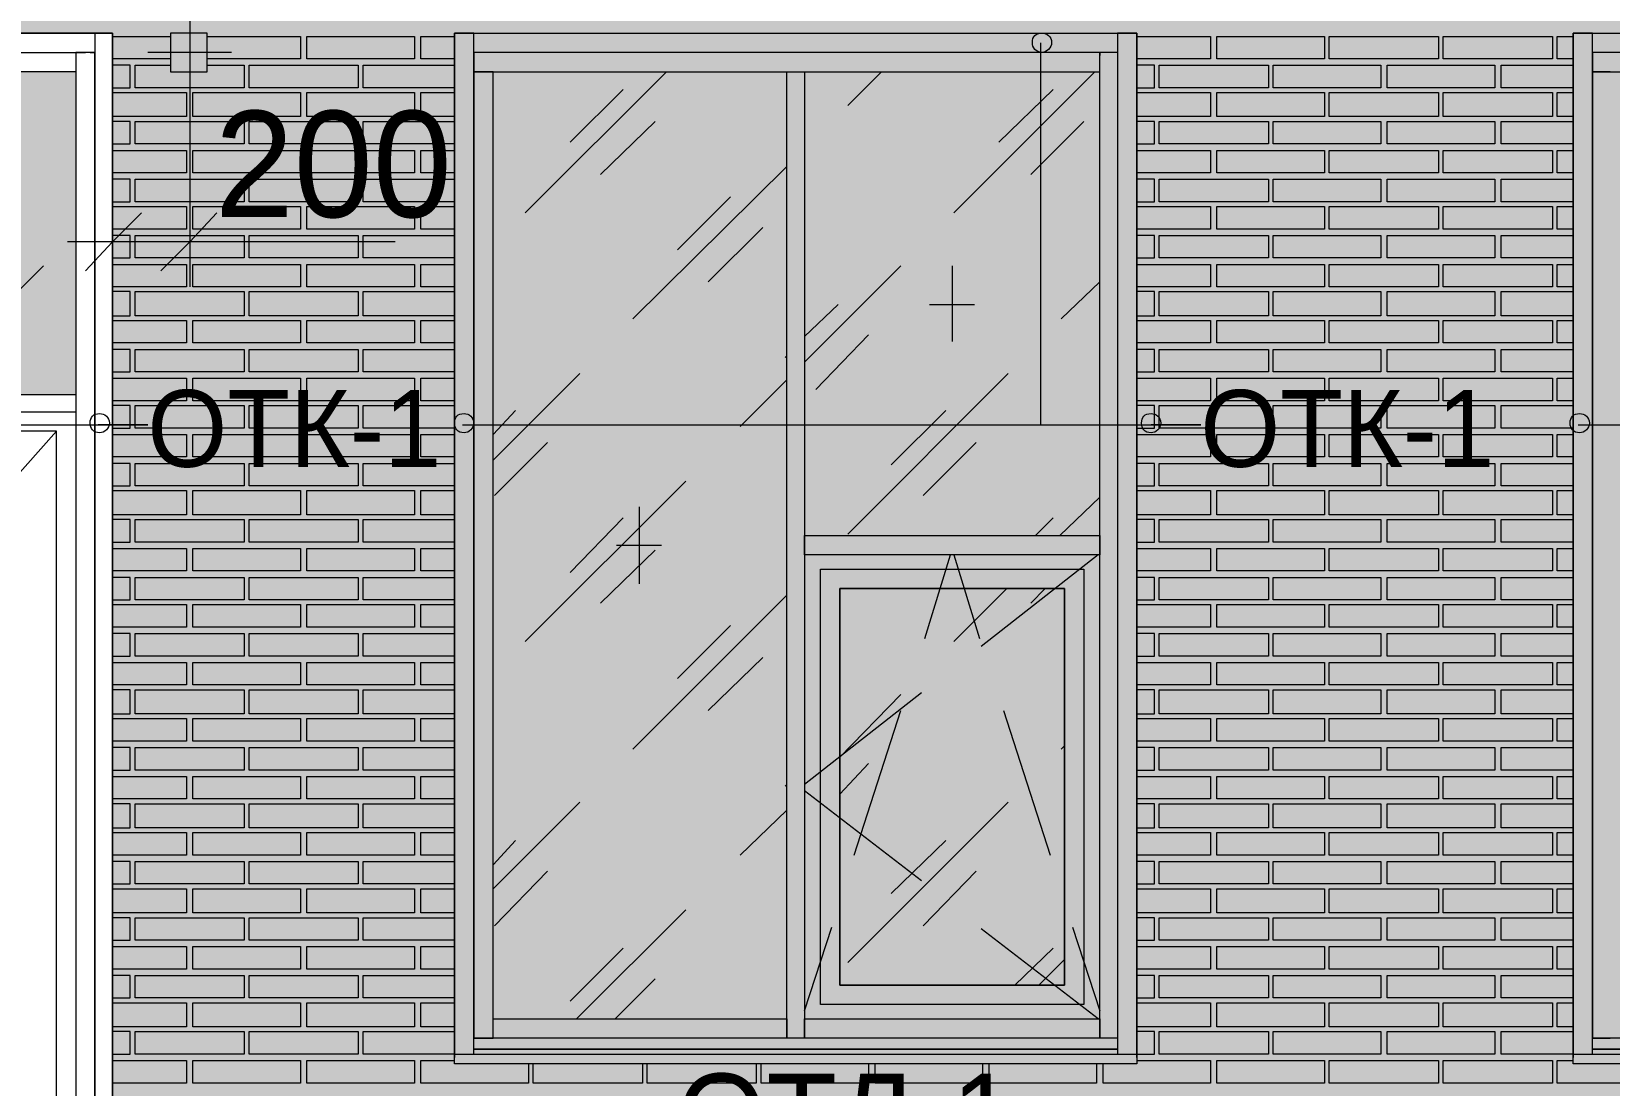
# Model space of a CAD drawing. Header units: millimetres. Extents: x -28928 to 100580, y -22867 to 36490.
# Drawn here: x 46924 to 51082, y -4237 to -1460 of the extents above; entities that cross this region are included whole.
import ezdxf

# ---------------------------------------------------------------- set-up
doc = ezdxf.new("R2010")
doc.units = ezdxf.units.MM
doc.layers.add('PDF _Геометрия', color=7, linetype='Continuous', true_color=0x8f8e8d)
doc.layers.add('PDF _Сплошная заливка', color=7, linetype='Continuous', true_color=0xffffff)
doc.layers.add('PDF _Текст', color=7, linetype='Continuous')

msp = doc.modelspace()

# ---------------------------------------------------------------- hatches: boundary and pattern name
at = {"layer": 'PDF _Сплошная заливка', "true_color": 0xdcd6cf, "transparency": 33554559}
h = msp.add_hatch(color=254, dxfattribs=at)
h.paths.add_polyline_path([(29617.6, 1544.1), (29617.6, 9028.4), (29486.4, 9028.4), (29486.4, 1544.1)])
h.paths.add_polyline_path([(47137.2, -1464), (47137.2, -4713.2), (55763.7, -4713.2), (55763.7, 1455.3), (29617.6, 1455.3), (29617.6, 1523), (29486.4, 1523), (29486.4, -4713.2), (45263, -4713.2), (45263, -1464)])

# ---------------------------------------------------------------- linework, layer by layer
at = {"layer": 'PDF _Геометрия', "color": 7, "lineweight": 9}
for points in [[(45263, -4679.3), (45263, -4713.2), (29486.4, -4713.2), (45263, -4713.2), (45263, -1464), (47137.2, -1464), (47137.2, -4713.2), (55763.7, -4713.2), (56851.1, -4713.2), (56851.1, -1464), (58251.4, -1464), (58251.4, -4713.2), (59499.5, -4713.2), (59499.5, -2005.5), (60798.4, -2005.5), (60798.4, -4713.2), (70224.5, -4713.2), (70224.5, -1464), (74070.3, -1464), (74070.3, -4713.2), (82294.9, -4713.2), (82316.1, -4713.2), (82316.1, 9028.4)], [(47340.3, -1362.4), (47340.3, -1662.8), (47340.3, -2014), (47340.3, -2132.4)], [(47137.2, -1464), (47090.7, -1464), (47090.7, -1540.1), (47090.7, -2441.3), (47090.7, -1514.7), (47039.9, -1514.7), (47039.9, -2441.3), (47039.9, -4764), (47090.7, -4764), (47137.2, -4764), (47137.2, -2441.3), (47137.2, -1540.1), (47137.2, -1464), (45263, -1464)], [(47065.3, -1464), (45339.1, -1464), (45313.7, -1464), (45313.7, -1514.7), (45339.1, -1514.7), (47065.3, -1514.7)], [(46811.4, -1489.3), (46811.4, -2496.3), (47230.3, -2496.3), (47099.1, -2496.3)], [(48089.1, -4154.7), (48089.1, -4087), (48089.1, -2813.6), (48089.1, -4112.4), (48139.9, -4112.4), (48139.9, -2813.6), (48139.9, -1565.5), (48089.1, -1565.5), (48089.1, -2813.6), (48089.1, -1540.1), (48089.1, -1464), (48038.4, -1464), (48038.4, -1540.1), (48038.4, -2813.6), (48038.4, -4087), (48038.4, -4163.2), (48038.4, -1464), (49836.4, -1464), (49836.4, -4163.2), (49836.4, -4087), (49836.4, -2813.6), (49836.4, -1540.1), (49836.4, -1464), (49785.7, -1464), (49785.7, -1540.1), (49785.7, -2813.6), (49785.7, -4112.4), (49739.1, -4112.4), (49739.1, -2813.6), (49739.1, -1540.1)], [(49582.6, -1489.3), (49582.6, -2496.3), (50005.7, -2496.3), (49874.5, -2496.3)], [(51084.5, -1565.5), (51038, -1565.5), (51038, -2813.6), (51038, -1540.1), (51038, -1464), (50987.2, -1464), (50987.2, -1540.1), (50987.2, -2813.6), (50987.2, -4087), (50987.2, -4163.2), (50987.2, -1464), (52785.3, -1464)], [(47078, -1514.7), (47090.7, -1514.7)], [(47450.3, -1514.7), (47230.3, -1514.7)], [(49739.1, -1514.7), (49739.1, -1523.2)], [(48224.5, -1937.8), (48596.8, -1565.5)], [(49074.9, -1654.3), (49163.7, -1565.5)], [(49354.1, -1937.8), (49726.4, -1565.5)], [(49785.7, -1540.1), (49785.7, -2813.6), (49785.7, -4087), (49785.7, -4154.7)], [(48343, -1751.6), (48482.6, -1612)], [(49472.6, -1751.6), (49616.4, -1612)], [(48423.4, -1836.3), (48567.2, -1696.6)], [(49557.2, -1836.3), (49696.8, -1696.6)], [(48508, -2217), (48914.1, -1815.1)], [(47137.2, -2119.7), (47137.2, -2014), (47137.2, -1895.5)], [(48626.4, -2035.1), (48766.1, -1895.5)], [(48706.8, -2119.7), (48850.7, -1975.9)], [(47458.7, -2014), (47018.7, -2014)], [(47881.8, -2014), (47408, -2014), (47238.7, -2014)], [(46616.8, -2415.9), (46955.3, -2077.4)], [(48960.7, -2331.3), (49214.5, -2077.4)], [(49349.9, -2077.4), (49349.9, -2276.3)], [(49637.6, -2217), (49739.1, -2119.7)], [(48960.7, -2263.6), (49049.5, -2179)], [(49290.7, -2179), (49409.1, -2179)], [(48990.3, -2403.2), (49129.9, -2259.3)], [(48909.9, -2318.6), (48914.1, -2314.3)], [(48139.9, -2589.3), (48368.4, -2360.9)], [(49074.9, -2784), (49498, -2360.9)], [(48791.4, -2500.5), (48914.1, -2377.8)], [(48139.9, -2521.6), (48199.1, -2458.2)], [(49189.1, -2602), (49333, -2458.2)], [(45292.6, -2496.3), (47230.3, -2496.3)], [(46989.1, -2513.2), (45990.7, -3638.6), (46989.1, -4764), (46989.1, -2513.2), (45415.3, -2513.2), (45415.3, -4764), (45415.3, -2513.2), (45990.7, -2513.2), (45990.7, -4764), (45415.3, -4764), (45990.7, -3638.6), (45415.3, -2513.2)], [(48059.5, -2496.3), (50005.7, -2496.3)], [(50999.9, -2496.3), (52878.4, -2496.3)], [(48144.1, -2682.4), (48283.7, -2542.8)], [(49273.7, -2682.4), (49413.4, -2542.8)], [(48224.5, -3067.4), (48647.6, -2644.3)], [(49633.4, -2788.2), (49739.1, -2686.6)], [(48343, -2885.5), (48482.6, -2741.6)], [(48524.9, -2712), (48524.9, -2915.1)], [(49569.9, -2788.2), (49616.4, -2741.6)], [(48423.4, -2965.9), (48567.2, -2826.3)], [(48465.7, -2813.6), (48584.1, -2813.6)], [(51038, -4154.7), (51038, -4087), (51038, -2813.6), (51038, -4112.4), (51084.5, -4112.4)], [(49278, -3059), (49345.7, -2839)], [(49354.1, -2839), (49421.8, -3059)], [(49734.9, -2839), (49426.1, -3080.1)], [(48508, -3350.9), (48914.1, -2944.7)], [(49354.1, -3067.4), (49493.7, -2927.8)], [(49557.2, -2965.9), (49595.3, -2927.8)], [(48626.4, -3164.7), (48766.1, -3025.1)], [(48706.8, -3249.3), (48850.7, -3109.7)], [(49269.5, -3202.8), (48960.7, -3444)], [(49053.7, -3372), (49214.5, -3207)], [(49091.8, -3630.1), (49214.5, -3249.3)], [(49485.3, -3249.3), (49608, -3630.1)], [(49637.6, -3350.9), (49646.1, -3342.4)], [(49053.7, -3469.3), (49129.9, -3389)], [(48909.9, -3448.2), (48914.1, -3444)], [(48139.9, -3719), (48368.4, -3490.5)], [(49269.5, -3697.8), (48960.7, -3460.9)], [(49074.9, -3913.6), (49498, -3490.5)], [(48791.4, -3630.1), (48914.1, -3511.6)], [(48139.9, -3655.5), (48199.1, -3592)], [(49189.1, -3731.6), (49333, -3592)], [(48144.1, -3816.3), (48283.7, -3672.4)], [(49273.7, -3816.3), (49413.4, -3672.4)], [(48359.9, -4061.6), (48647.6, -3774)], [(48960.7, -4040.5), (49032.6, -3820.5)], [(49734.9, -4061.6), (49426.1, -3824.7)], [(49667.2, -3820.5), (49739.1, -4040.5)], [(48343, -4015.1), (48482.6, -3875.5)], [(49514.9, -3972.8), (49616.4, -3875.5)], [(49578.4, -3972.8), (49646.1, -3905.1)], [(48461.4, -4061.6), (48567.2, -3955.9)], [(49785.7, -4112.4), (48089.1, -4112.4)], [(52734.5, -4112.4), (51038, -4112.4)], [(49836.4, -4150.5), (49836.4, -4154.7), (49836.4, -4180.1), (48038.4, -4180.1), (48038.4, -4154.7), (48038.4, -4150.5)], [(48038.4, -4154.7), (49836.4, -4154.7)], [(49785.7, -4142), (48089.1, -4142), (49785.7, -4142)], [(49785.7, -4142), (48089.1, -4142)], [(52785.3, -4150.5), (52785.3, -4154.7), (52785.3, -4180.1), (50987.2, -4180.1), (50987.2, -4154.7), (50987.2, -4150.5)], [(50987.2, -4154.7), (52785.3, -4154.7)], [(52734.5, -4142), (51038, -4142), (52734.5, -4142)], [(52734.5, -4142), (51038, -4142)], [(48038.4, -4175.9), (48038.4, -4171.6)], [(49836.4, -4171.6), (49836.4, -4175.9)], [(50987.2, -4175.9), (50987.2, -4171.6)]]:
    msp.add_lwpolyline(points, dxfattribs=at)
at = {"layer": 'PDF _Геометрия', "lineweight": 9}
for points in [[(47137.2, -1472.4), (47289.5, -1472.4)], [(47386.8, -1472.4), (47632.2, -1472.4), (47632.2, -1531.6), (47386.8, -1531.6)], [(48038.4, -1531.6), (47949.5, -1531.6), (47949.5, -1472.4), (48038.4, -1472.4)], [(49836.4, -1472.4), (50031.1, -1472.4), (50031.1, -1531.6), (49836.4, -1531.6)], [(50987.2, -1531.6), (50944.9, -1531.6), (50944.9, -1472.4), (50987.2, -1472.4)], [(47289.5, -1531.6), (47137.2, -1531.6)], [(47137.2, -1607.8), (47183.7, -1607.8), (47183.7, -1548.6), (47137.2, -1548.6)], [(47386.8, -1548.6), (47484.1, -1548.6), (47484.1, -1607.8), (47340.3, -1607.8), (47196.4, -1607.8), (47196.4, -1548.6), (47289.5, -1548.6)], [(48038.4, -1607.8), (47941.1, -1607.8), (47797.2, -1607.8), (47797.2, -1548.6), (47941.1, -1548.6), (48038.4, -1548.6)], [(49836.4, -1607.8), (49883, -1607.8), (49883, -1548.6), (49836.4, -1548.6)], [(50987.2, -1607.8), (50936.4, -1607.8), (50796.8, -1607.8), (50796.8, -1548.6), (50936.4, -1548.6), (50987.2, -1548.6)], [(47137.2, -1620.5), (47331.8, -1620.5), (47331.8, -1684), (47137.2, -1684)], [(48038.4, -1684), (47949.5, -1684), (47949.5, -1620.5), (48038.4, -1620.5)], [(49836.4, -1620.5), (50031.1, -1620.5), (50031.1, -1684), (49836.4, -1684)], [(50987.2, -1684), (50944.9, -1684), (50944.9, -1620.5), (50987.2, -1620.5)], [(47137.2, -1755.9), (47183.7, -1755.9), (47183.7, -1696.6), (47137.2, -1696.6)], [(48038.4, -1755.9), (47941.1, -1755.9), (47797.2, -1755.9), (47797.2, -1696.6), (47941.1, -1696.6), (48038.4, -1696.6)], [(49836.4, -1755.9), (49883, -1755.9), (49883, -1696.6), (49836.4, -1696.6)], [(50987.2, -1755.9), (50936.4, -1755.9), (50796.8, -1755.9), (50796.8, -1696.6), (50936.4, -1696.6), (50987.2, -1696.6)], [(47137.2, -1772.8), (47331.8, -1772.8), (47331.8, -1832), (47137.2, -1832)], [(48038.4, -1832), (47949.5, -1832), (47949.5, -1772.8), (48038.4, -1772.8)], [(49836.4, -1772.8), (50031.1, -1772.8), (50031.1, -1832), (49836.4, -1832)], [(50987.2, -1832), (50944.9, -1832), (50944.9, -1772.8), (50987.2, -1772.8)], [(47137.2, -1908.2), (47183.7, -1908.2), (47183.7, -1849), (47137.2, -1849)], [(48038.4, -1908.2), (47941.1, -1908.2), (47797.2, -1908.2), (47797.2, -1849), (47941.1, -1849), (48038.4, -1849)], [(49836.4, -1908.2), (49883, -1908.2), (49883, -1849), (49836.4, -1849)], [(50987.2, -1908.2), (50936.4, -1908.2), (50796.8, -1908.2), (50796.8, -1849), (50936.4, -1849), (50987.2, -1849)], [(47137.2, -1920.9), (47331.8, -1920.9), (47331.8, -1980.1), (47137.2, -1980.1)], [(48038.4, -1980.1), (47949.5, -1980.1), (47949.5, -1920.9), (48038.4, -1920.9)], [(49836.4, -1920.9), (50031.1, -1920.9), (50031.1, -1980.1), (49836.4, -1980.1)], [(50987.2, -1980.1), (50944.9, -1980.1), (50944.9, -1920.9), (50987.2, -1920.9)], [(47137.2, -2056.3), (47183.7, -2056.3), (47183.7, -1997), (47137.2, -1997)], [(48038.4, -2056.3), (47941.1, -2056.3), (47797.2, -2056.3), (47797.2, -1997), (47941.1, -1997), (48038.4, -1997)], [(49836.4, -2056.3), (49883, -2056.3), (49883, -1997), (49836.4, -1997)], [(50987.2, -2056.3), (50936.4, -2056.3), (50796.8, -2056.3), (50796.8, -1997), (50936.4, -1997), (50987.2, -1997)], [(47137.2, -2073.2), (47331.8, -2073.2), (47331.8, -2132.4), (47137.2, -2132.4)], [(48038.4, -2132.4), (47949.5, -2132.4), (47949.5, -2073.2), (48038.4, -2073.2)], [(49836.4, -2073.2), (50031.1, -2073.2), (50031.1, -2132.4), (49836.4, -2132.4)], [(50987.2, -2132.4), (50944.9, -2132.4), (50944.9, -2073.2), (50987.2, -2073.2)], [(47137.2, -2208.6), (47183.7, -2208.6), (47183.7, -2145.1), (47137.2, -2145.1)], [(48038.4, -2208.6), (47941.1, -2208.6), (47797.2, -2208.6), (47797.2, -2145.1), (47941.1, -2145.1), (48038.4, -2145.1)], [(49836.4, -2208.6), (49883, -2208.6), (49883, -2145.1), (49836.4, -2145.1)], [(50987.2, -2208.6), (50936.4, -2208.6), (50796.8, -2208.6), (50796.8, -2145.1), (50936.4, -2145.1), (50987.2, -2145.1)], [(47137.2, -2221.3), (47331.8, -2221.3), (47331.8, -2280.5), (47137.2, -2280.5)], [(48038.4, -2280.5), (47949.5, -2280.5), (47949.5, -2221.3), (48038.4, -2221.3)], [(49836.4, -2221.3), (50031.1, -2221.3), (50031.1, -2280.5), (49836.4, -2280.5)], [(50987.2, -2280.5), (50944.9, -2280.5), (50944.9, -2221.3), (50987.2, -2221.3)], [(47137.2, -2356.6), (47183.7, -2356.6), (47183.7, -2297.4), (47137.2, -2297.4)], [(48038.4, -2356.6), (47941.1, -2356.6), (47797.2, -2356.6), (47797.2, -2297.4), (47941.1, -2297.4), (48038.4, -2297.4)], [(49836.4, -2356.6), (49883, -2356.6), (49883, -2297.4), (49836.4, -2297.4)], [(50987.2, -2356.6), (50936.4, -2356.6), (50796.8, -2356.6), (50796.8, -2297.4), (50936.4, -2297.4), (50987.2, -2297.4)], [(47137.2, -2373.6), (47331.8, -2373.6), (47331.8, -2432.8), (47137.2, -2432.8)], [(48038.4, -2432.8), (47949.5, -2432.8), (47949.5, -2373.6), (48038.4, -2373.6)], [(49836.4, -2373.6), (50031.1, -2373.6), (50031.1, -2432.8), (49836.4, -2432.8)], [(50987.2, -2432.8), (50944.9, -2432.8), (50944.9, -2373.6), (50987.2, -2373.6)], [(47137.2, -2504.7), (47183.7, -2504.7), (47183.7, -2445.5), (47137.2, -2445.5)], [(48038.4, -2504.7), (47941.1, -2504.7), (47797.2, -2504.7), (47797.2, -2445.5), (47941.1, -2445.5), (48038.4, -2445.5)], [(49836.4, -2504.7), (49883, -2504.7), (49883, -2445.5), (49836.4, -2445.5)], [(50987.2, -2504.7), (50936.4, -2504.7), (50796.8, -2504.7), (50796.8, -2445.5), (50936.4, -2445.5), (50987.2, -2445.5)], [(47137.2, -2521.6), (47331.8, -2521.6), (47331.8, -2580.9), (47137.2, -2580.9)], [(48038.4, -2580.9), (47949.5, -2580.9), (47949.5, -2521.6), (48038.4, -2521.6)], [(49836.4, -2521.6), (50031.1, -2521.6), (50031.1, -2580.9), (49836.4, -2580.9)], [(50987.2, -2580.9), (50944.9, -2580.9), (50944.9, -2521.6), (50987.2, -2521.6)], [(47137.2, -2657), (47183.7, -2657), (47183.7, -2597.8), (47137.2, -2597.8)], [(48038.4, -2657), (47941.1, -2657), (47797.2, -2657), (47797.2, -2597.8), (47941.1, -2597.8), (48038.4, -2597.8)], [(49836.4, -2657), (49883, -2657), (49883, -2597.8), (49836.4, -2597.8)], [(50987.2, -2657), (50936.4, -2657), (50796.8, -2657), (50796.8, -2597.8), (50936.4, -2597.8), (50987.2, -2597.8)], [(47137.2, -2669.7), (47331.8, -2669.7), (47331.8, -2733.2), (47137.2, -2733.2)], [(48038.4, -2733.2), (47949.5, -2733.2), (47949.5, -2669.7), (48038.4, -2669.7)], [(49836.4, -2669.7), (50031.1, -2669.7), (50031.1, -2733.2), (49836.4, -2733.2)], [(50987.2, -2733.2), (50944.9, -2733.2), (50944.9, -2669.7), (50987.2, -2669.7)], [(47137.2, -2805.1), (47183.7, -2805.1), (47183.7, -2745.9), (47137.2, -2745.9)], [(48038.4, -2805.1), (47941.1, -2805.1), (47797.2, -2805.1), (47797.2, -2745.9), (47941.1, -2745.9), (48038.4, -2745.9)], [(49836.4, -2805.1), (49883, -2805.1), (49883, -2745.9), (49836.4, -2745.9)], [(50987.2, -2805.1), (50936.4, -2805.1), (50796.8, -2805.1), (50796.8, -2745.9), (50936.4, -2745.9), (50987.2, -2745.9)], [(47137.2, -2822), (47331.8, -2822), (47331.8, -2881.3), (47137.2, -2881.3)], [(48038.4, -2881.3), (47949.5, -2881.3), (47949.5, -2822), (48038.4, -2822)], [(49836.4, -2822), (50031.1, -2822), (50031.1, -2881.3), (49836.4, -2881.3)], [(50987.2, -2881.3), (50944.9, -2881.3), (50944.9, -2822), (50987.2, -2822)], [(47137.2, -2957.4), (47183.7, -2957.4), (47183.7, -2898.2), (47137.2, -2898.2)], [(48038.4, -2957.4), (47941.1, -2957.4), (47797.2, -2957.4), (47797.2, -2898.2), (47941.1, -2898.2), (48038.4, -2898.2)], [(49836.4, -2957.4), (49883, -2957.4), (49883, -2898.2), (49836.4, -2898.2)], [(50987.2, -2957.4), (50936.4, -2957.4), (50796.8, -2957.4), (50796.8, -2898.2), (50936.4, -2898.2), (50987.2, -2898.2)], [(47137.2, -2970.1), (47331.8, -2970.1), (47331.8, -3029.3), (47137.2, -3029.3)], [(48038.4, -3029.3), (47949.5, -3029.3), (47949.5, -2970.1), (48038.4, -2970.1)], [(49836.4, -2970.1), (50031.1, -2970.1), (50031.1, -3029.3), (49836.4, -3029.3)], [(50987.2, -3029.3), (50944.9, -3029.3), (50944.9, -2970.1), (50987.2, -2970.1)], [(47137.2, -3105.5), (47183.7, -3105.5), (47183.7, -3046.3), (47137.2, -3046.3)], [(48038.4, -3105.5), (47941.1, -3105.5), (47797.2, -3105.5), (47797.2, -3046.3), (47941.1, -3046.3), (48038.4, -3046.3)], [(49836.4, -3105.5), (49883, -3105.5), (49883, -3046.3), (49836.4, -3046.3)], [(50987.2, -3105.5), (50936.4, -3105.5), (50796.8, -3105.5), (50796.8, -3046.3), (50936.4, -3046.3), (50987.2, -3046.3)], [(47137.2, -3122.4), (47331.8, -3122.4), (47331.8, -3181.6), (47137.2, -3181.6)], [(48038.4, -3181.6), (47949.5, -3181.6), (47949.5, -3122.4), (48038.4, -3122.4)], [(49836.4, -3122.4), (50031.1, -3122.4), (50031.1, -3181.6), (49836.4, -3181.6)], [(50987.2, -3181.6), (50944.9, -3181.6), (50944.9, -3122.4), (50987.2, -3122.4)], [(47137.2, -3257.8), (47183.7, -3257.8), (47183.7, -3194.3), (47137.2, -3194.3)], [(48038.4, -3257.8), (47941.1, -3257.8), (47797.2, -3257.8), (47797.2, -3194.3), (47941.1, -3194.3), (48038.4, -3194.3)], [(49836.4, -3257.8), (49883, -3257.8), (49883, -3194.3), (49836.4, -3194.3)], [(50987.2, -3257.8), (50936.4, -3257.8), (50796.8, -3257.8), (50796.8, -3194.3), (50936.4, -3194.3), (50987.2, -3194.3)], [(47137.2, -3270.5), (47331.8, -3270.5), (47331.8, -3329.7), (47137.2, -3329.7)], [(48038.4, -3329.7), (47949.5, -3329.7), (47949.5, -3270.5), (48038.4, -3270.5)], [(49836.4, -3270.5), (50031.1, -3270.5), (50031.1, -3329.7), (49836.4, -3329.7)], [(50987.2, -3329.7), (50944.9, -3329.7), (50944.9, -3270.5), (50987.2, -3270.5)], [(47137.2, -3405.9), (47183.7, -3405.9), (47183.7, -3346.6), (47137.2, -3346.6)], [(48038.4, -3405.9), (47941.1, -3405.9), (47797.2, -3405.9), (47797.2, -3346.6), (47941.1, -3346.6), (48038.4, -3346.6)], [(49836.4, -3405.9), (49883, -3405.9), (49883, -3346.6), (49836.4, -3346.6)], [(50987.2, -3405.9), (50936.4, -3405.9), (50796.8, -3405.9), (50796.8, -3346.6), (50936.4, -3346.6), (50987.2, -3346.6)], [(47137.2, -3422.8), (47331.8, -3422.8), (47331.8, -3482), (47137.2, -3482)], [(48038.4, -3482), (47949.5, -3482), (47949.5, -3422.8), (48038.4, -3422.8)], [(49836.4, -3422.8), (50031.1, -3422.8), (50031.1, -3482), (49836.4, -3482)], [(50987.2, -3482), (50944.9, -3482), (50944.9, -3422.8), (50987.2, -3422.8)], [(47137.2, -3558.2), (47183.7, -3558.2), (47183.7, -3494.7), (47137.2, -3494.7)], [(48038.4, -3558.2), (47941.1, -3558.2), (47797.2, -3558.2), (47797.2, -3494.7), (47941.1, -3494.7), (48038.4, -3494.7)], [(49836.4, -3558.2), (49883, -3558.2), (49883, -3494.7), (49836.4, -3494.7)], [(50987.2, -3558.2), (50936.4, -3558.2), (50796.8, -3558.2), (50796.8, -3494.7), (50936.4, -3494.7), (50987.2, -3494.7)], [(47137.2, -3570.9), (47331.8, -3570.9), (47331.8, -3630.1), (47137.2, -3630.1)], [(48038.4, -3630.1), (47949.5, -3630.1), (47949.5, -3570.9), (48038.4, -3570.9)], [(49836.4, -3570.9), (50031.1, -3570.9), (50031.1, -3630.1), (49836.4, -3630.1)], [(50987.2, -3630.1), (50944.9, -3630.1), (50944.9, -3570.9), (50987.2, -3570.9)], [(47137.2, -3706.3), (47183.7, -3706.3), (47183.7, -3647), (47137.2, -3647)], [(48038.4, -3706.3), (47941.1, -3706.3), (47797.2, -3706.3), (47797.2, -3647), (47941.1, -3647), (48038.4, -3647)], [(49836.4, -3706.3), (49883, -3706.3), (49883, -3647), (49836.4, -3647)], [(50987.2, -3706.3), (50936.4, -3706.3), (50796.8, -3706.3), (50796.8, -3647), (50936.4, -3647), (50987.2, -3647)], [(47137.2, -3719), (47331.8, -3719), (47331.8, -3782.4), (47137.2, -3782.4)], [(48038.4, -3782.4), (47949.5, -3782.4), (47949.5, -3719), (48038.4, -3719)], [(49836.4, -3719), (50031.1, -3719), (50031.1, -3782.4), (49836.4, -3782.4)], [(50987.2, -3782.4), (50944.9, -3782.4), (50944.9, -3719), (50987.2, -3719)], [(47137.2, -3854.3), (47183.7, -3854.3), (47183.7, -3795.1), (47137.2, -3795.1)], [(48038.4, -3854.3), (47941.1, -3854.3), (47797.2, -3854.3), (47797.2, -3795.1), (47941.1, -3795.1), (48038.4, -3795.1)], [(49836.4, -3854.3), (49883, -3854.3), (49883, -3795.1), (49836.4, -3795.1)], [(50987.2, -3854.3), (50936.4, -3854.3), (50796.8, -3854.3), (50796.8, -3795.1), (50936.4, -3795.1), (50987.2, -3795.1)], [(47137.2, -3871.3), (47331.8, -3871.3), (47331.8, -3930.5), (47137.2, -3930.5)], [(48038.4, -3930.5), (47949.5, -3930.5), (47949.5, -3871.3), (48038.4, -3871.3)], [(49836.4, -3871.3), (50031.1, -3871.3), (50031.1, -3930.5), (49836.4, -3930.5)], [(50987.2, -3930.5), (50944.9, -3930.5), (50944.9, -3871.3), (50987.2, -3871.3)], [(47137.2, -4006.6), (47183.7, -4006.6), (47183.7, -3947.4), (47137.2, -3947.4)], [(48038.4, -4006.6), (47941.1, -4006.6), (47797.2, -4006.6), (47797.2, -3947.4), (47941.1, -3947.4), (48038.4, -3947.4)], [(49836.4, -4006.6), (49883, -4006.6), (49883, -3947.4), (49836.4, -3947.4)], [(50987.2, -4006.6), (50936.4, -4006.6), (50796.8, -4006.6), (50796.8, -3947.4), (50936.4, -3947.4), (50987.2, -3947.4)], [(47137.2, -4019.3), (47331.8, -4019.3), (47331.8, -4082.8), (47137.2, -4082.8)], [(48038.4, -4082.8), (47949.5, -4082.8), (47949.5, -4019.3), (48038.4, -4019.3)], [(49836.4, -4019.3), (50031.1, -4019.3), (50031.1, -4082.8), (49836.4, -4082.8)], [(50987.2, -4082.8), (50944.9, -4082.8), (50944.9, -4019.3), (50987.2, -4019.3)], [(47137.2, -4154.7), (47183.7, -4154.7), (47183.7, -4095.5), (47137.2, -4095.5)], [(48038.4, -4154.7), (47941.1, -4154.7), (47797.2, -4154.7), (47797.2, -4095.5), (47941.1, -4095.5), (48038.4, -4095.5)], [(49836.4, -4154.7), (49883, -4154.7), (49883, -4095.5), (49836.4, -4095.5)], [(50987.2, -4154.7), (50936.4, -4154.7), (50796.8, -4154.7), (50796.8, -4095.5), (50936.4, -4095.5), (50987.2, -4095.5)], [(47137.2, -4171.6), (47331.8, -4171.6), (47331.8, -4230.9), (47137.2, -4230.9)], [(48233, -4180.1), (48233, -4230.9), (47949.5, -4230.9), (47949.5, -4171.6), (48038.4, -4171.6)], [(48533.4, -4180.1), (48533.4, -4230.9), (48245.7, -4230.9), (48245.7, -4180.1)], [(48833.7, -4180.1), (48833.7, -4230.9), (48546.1, -4230.9), (48546.1, -4180.1)], [(49129.9, -4180.1), (49129.9, -4230.9), (48846.4, -4230.9), (48846.4, -4180.1)], [(49430.3, -4180.1), (49430.3, -4230.9), (49146.8, -4230.9), (49146.8, -4180.1)], [(49730.7, -4180.1), (49730.7, -4230.9), (49447.2, -4230.9), (49447.2, -4180.1)], [(49836.4, -4171.6), (50031.1, -4171.6), (50031.1, -4230.9), (49747.6, -4230.9), (49747.6, -4180.1)], [(51232.6, -4180.1), (51232.6, -4230.9), (50944.9, -4230.9), (50944.9, -4171.6), (50987.2, -4171.6)]]:
    msp.add_lwpolyline(points, dxfattribs=at)
at = {"layer": 'PDF _Геометрия', "color": 7, "lineweight": 9}
for points in [[(47289.5, -1464), (47289.5, -1565.5), (47386.8, -1565.5), (47386.8, -1464)], [(48939.5, -1514.7), (48089.1, -1514.7), (48089.1, -1565.5), (48939.5, -1565.5), (49739.1, -1565.5), (49739.1, -1514.7), (48939.5, -1514.7), (48114.5, -1514.7), (48089.1, -1514.7), (48089.1, -1464), (48114.5, -1464), (48939.5, -1464), (49760.3, -1464), (49785.7, -1464), (49785.7, -1514.7), (49760.3, -1514.7)], [(51884.1, -1514.7), (51038, -1514.7), (51038, -1565.5), (51884.1, -1565.5), (52683.7, -1565.5), (52683.7, -1514.7), (51884.1, -1514.7), (51063.4, -1514.7), (51038, -1514.7), (51038, -1464), (51063.4, -1464), (51884.1, -1464), (52709.1, -1464), (52734.5, -1464), (52734.5, -1514.7), (52709.1, -1514.7)], [(47039.9, -1565.5), (45364.5, -1565.5), (45364.5, -1514.7), (47039.9, -1514.7)], [(48960.7, -4112.4), (48914.1, -4112.4), (48139.9, -4112.4), (48139.9, -4061.6), (48914.1, -4061.6), (48914.1, -4112.4), (48914.1, -2813.6), (48914.1, -1565.5), (48960.7, -1565.5), (48960.7, -2813.6)], [(47039.9, -2462.4), (45364.5, -2462.4), (45364.5, -2415.9), (47039.9, -2415.9)], [(47090.7, -4764), (47090.7, -2441.3)], [(46989.1, -4764), (46989.1, -2513.2), (45990.7, -2513.2), (45990.7, -4764)], [(49739.1, -2839), (48960.7, -2839), (48960.7, -2788.2), (49739.1, -2788.2)], [(49003, -2877), (49696.8, -2877), (49696.8, -4023.6), (49003, -4023.6)], [(49696.8, -2877), (49696.8, -4023.6), (49003, -4023.6), (49003, -2877)], [(49646.1, -2927.8), (49053.7, -2927.8), (49053.7, -3972.8), (49646.1, -3972.8)], [(49053.7, -3972.8), (49053.7, -2927.8), (49646.1, -2927.8), (49646.1, -3972.8)], [(49739.1, -4112.4), (48960.7, -4112.4), (48960.7, -4061.6), (49739.1, -4061.6)]]:
    msp.add_lwpolyline(points, close=True, dxfattribs=at)
at = {"layer": 'PDF _Геометрия', "lineweight": 9}
for points in [[(47932.6, -1472.4), (47932.6, -1531.6), (47649.1, -1531.6), (47649.1, -1472.4)], [(50331.4, -1472.4), (50331.4, -1531.6), (50048, -1531.6), (50048, -1472.4)], [(50631.8, -1472.4), (50631.8, -1531.6), (50344.1, -1531.6), (50344.1, -1472.4)], [(50932.2, -1472.4), (50932.2, -1531.6), (50644.5, -1531.6), (50644.5, -1472.4)], [(47784.5, -1607.8), (47640.7, -1607.8), (47496.8, -1607.8), (47496.8, -1548.6), (47640.7, -1548.6), (47784.5, -1548.6)], [(50183.4, -1607.8), (50039.5, -1607.8), (49895.7, -1607.8), (49895.7, -1548.6), (50039.5, -1548.6), (50183.4, -1548.6)], [(50479.5, -1607.8), (50339.9, -1607.8), (50196.1, -1607.8), (50196.1, -1548.6), (50339.9, -1548.6), (50479.5, -1548.6)], [(50779.9, -1607.8), (50640.3, -1607.8), (50496.4, -1607.8), (50496.4, -1548.6), (50640.3, -1548.6), (50779.9, -1548.6)], [(47632.2, -1620.5), (47632.2, -1684), (47348.7, -1684), (47348.7, -1620.5)], [(47932.6, -1620.5), (47932.6, -1684), (47649.1, -1684), (47649.1, -1620.5)], [(50331.4, -1620.5), (50331.4, -1684), (50048, -1684), (50048, -1620.5)], [(50631.8, -1620.5), (50631.8, -1684), (50344.1, -1684), (50344.1, -1620.5)], [(50932.2, -1620.5), (50932.2, -1684), (50644.5, -1684), (50644.5, -1620.5)], [(47484.1, -1755.9), (47340.3, -1755.9), (47196.4, -1755.9), (47196.4, -1696.6), (47340.3, -1696.6), (47484.1, -1696.6)], [(47784.5, -1755.9), (47640.7, -1755.9), (47496.8, -1755.9), (47496.8, -1696.6), (47640.7, -1696.6), (47784.5, -1696.6)], [(50183.4, -1755.9), (50039.5, -1755.9), (49895.7, -1755.9), (49895.7, -1696.6), (50039.5, -1696.6), (50183.4, -1696.6)], [(50479.5, -1755.9), (50339.9, -1755.9), (50196.1, -1755.9), (50196.1, -1696.6), (50339.9, -1696.6), (50479.5, -1696.6)], [(50779.9, -1755.9), (50640.3, -1755.9), (50496.4, -1755.9), (50496.4, -1696.6), (50640.3, -1696.6), (50779.9, -1696.6)], [(47632.2, -1772.8), (47632.2, -1832), (47348.7, -1832), (47348.7, -1772.8)], [(47932.6, -1772.8), (47932.6, -1832), (47649.1, -1832), (47649.1, -1772.8)], [(50331.4, -1772.8), (50331.4, -1832), (50048, -1832), (50048, -1772.8)], [(50631.8, -1772.8), (50631.8, -1832), (50344.1, -1832), (50344.1, -1772.8)], [(50932.2, -1772.8), (50932.2, -1832), (50644.5, -1832), (50644.5, -1772.8)], [(47484.1, -1908.2), (47340.3, -1908.2), (47196.4, -1908.2), (47196.4, -1849), (47340.3, -1849), (47484.1, -1849)], [(47784.5, -1908.2), (47640.7, -1908.2), (47496.8, -1908.2), (47496.8, -1849), (47640.7, -1849), (47784.5, -1849)], [(50183.4, -1908.2), (50039.5, -1908.2), (49895.7, -1908.2), (49895.7, -1849), (50039.5, -1849), (50183.4, -1849)], [(50479.5, -1908.2), (50339.9, -1908.2), (50196.1, -1908.2), (50196.1, -1849), (50339.9, -1849), (50479.5, -1849)], [(50779.9, -1908.2), (50640.3, -1908.2), (50496.4, -1908.2), (50496.4, -1849), (50640.3, -1849), (50779.9, -1849)], [(47632.2, -1920.9), (47632.2, -1980.1), (47348.7, -1980.1), (47348.7, -1920.9)], [(47932.6, -1920.9), (47932.6, -1980.1), (47649.1, -1980.1), (47649.1, -1920.9)], [(50331.4, -1920.9), (50331.4, -1980.1), (50048, -1980.1), (50048, -1920.9)], [(50631.8, -1920.9), (50631.8, -1980.1), (50344.1, -1980.1), (50344.1, -1920.9)], [(50932.2, -1920.9), (50932.2, -1980.1), (50644.5, -1980.1), (50644.5, -1920.9)], [(47484.1, -2056.3), (47340.3, -2056.3), (47196.4, -2056.3), (47196.4, -1997), (47340.3, -1997), (47484.1, -1997)], [(47784.5, -2056.3), (47640.7, -2056.3), (47496.8, -2056.3), (47496.8, -1997), (47640.7, -1997), (47784.5, -1997)], [(50183.4, -2056.3), (50039.5, -2056.3), (49895.7, -2056.3), (49895.7, -1997), (50039.5, -1997), (50183.4, -1997)], [(50479.5, -2056.3), (50339.9, -2056.3), (50196.1, -2056.3), (50196.1, -1997), (50339.9, -1997), (50479.5, -1997)], [(50779.9, -2056.3), (50640.3, -2056.3), (50496.4, -2056.3), (50496.4, -1997), (50640.3, -1997), (50779.9, -1997)], [(47632.2, -2073.2), (47632.2, -2132.4), (47348.7, -2132.4), (47348.7, -2073.2)], [(47932.6, -2073.2), (47932.6, -2132.4), (47649.1, -2132.4), (47649.1, -2073.2)], [(50331.4, -2073.2), (50331.4, -2132.4), (50048, -2132.4), (50048, -2073.2)], [(50631.8, -2073.2), (50631.8, -2132.4), (50344.1, -2132.4), (50344.1, -2073.2)], [(50932.2, -2073.2), (50932.2, -2132.4), (50644.5, -2132.4), (50644.5, -2073.2)], [(47484.1, -2208.6), (47340.3, -2208.6), (47196.4, -2208.6), (47196.4, -2145.1), (47340.3, -2145.1), (47484.1, -2145.1)], [(47784.5, -2208.6), (47640.7, -2208.6), (47496.8, -2208.6), (47496.8, -2145.1), (47640.7, -2145.1), (47784.5, -2145.1)], [(50183.4, -2208.6), (50039.5, -2208.6), (49895.7, -2208.6), (49895.7, -2145.1), (50039.5, -2145.1), (50183.4, -2145.1)], [(50479.5, -2208.6), (50339.9, -2208.6), (50196.1, -2208.6), (50196.1, -2145.1), (50339.9, -2145.1), (50479.5, -2145.1)], [(50779.9, -2208.6), (50640.3, -2208.6), (50496.4, -2208.6), (50496.4, -2145.1), (50640.3, -2145.1), (50779.9, -2145.1)], [(47632.2, -2221.3), (47632.2, -2280.5), (47348.7, -2280.5), (47348.7, -2221.3)], [(47932.6, -2221.3), (47932.6, -2280.5), (47649.1, -2280.5), (47649.1, -2221.3)], [(50331.4, -2221.3), (50331.4, -2280.5), (50048, -2280.5), (50048, -2221.3)], [(50631.8, -2221.3), (50631.8, -2280.5), (50344.1, -2280.5), (50344.1, -2221.3)], [(50932.2, -2221.3), (50932.2, -2280.5), (50644.5, -2280.5), (50644.5, -2221.3)], [(47484.1, -2356.6), (47340.3, -2356.6), (47196.4, -2356.6), (47196.4, -2297.4), (47340.3, -2297.4), (47484.1, -2297.4)], [(47784.5, -2356.6), (47640.7, -2356.6), (47496.8, -2356.6), (47496.8, -2297.4), (47640.7, -2297.4), (47784.5, -2297.4)], [(50183.4, -2356.6), (50039.5, -2356.6), (49895.7, -2356.6), (49895.7, -2297.4), (50039.5, -2297.4), (50183.4, -2297.4)], [(50479.5, -2356.6), (50339.9, -2356.6), (50196.1, -2356.6), (50196.1, -2297.4), (50339.9, -2297.4), (50479.5, -2297.4)], [(50779.9, -2356.6), (50640.3, -2356.6), (50496.4, -2356.6), (50496.4, -2297.4), (50640.3, -2297.4), (50779.9, -2297.4)], [(47632.2, -2373.6), (47632.2, -2432.8), (47348.7, -2432.8), (47348.7, -2373.6)], [(47932.6, -2373.6), (47932.6, -2432.8), (47649.1, -2432.8), (47649.1, -2373.6)], [(50331.4, -2373.6), (50331.4, -2432.8), (50048, -2432.8), (50048, -2373.6)], [(50631.8, -2373.6), (50631.8, -2432.8), (50344.1, -2432.8), (50344.1, -2373.6)], [(50932.2, -2373.6), (50932.2, -2432.8), (50644.5, -2432.8), (50644.5, -2373.6)], [(47484.1, -2504.7), (47340.3, -2504.7), (47196.4, -2504.7), (47196.4, -2445.5), (47340.3, -2445.5), (47484.1, -2445.5)], [(47784.5, -2504.7), (47640.7, -2504.7), (47496.8, -2504.7), (47496.8, -2445.5), (47640.7, -2445.5), (47784.5, -2445.5)], [(50183.4, -2504.7), (50039.5, -2504.7), (49895.7, -2504.7), (49895.7, -2445.5), (50039.5, -2445.5), (50183.4, -2445.5)], [(50479.5, -2504.7), (50339.9, -2504.7), (50196.1, -2504.7), (50196.1, -2445.5), (50339.9, -2445.5), (50479.5, -2445.5)], [(50779.9, -2504.7), (50640.3, -2504.7), (50496.4, -2504.7), (50496.4, -2445.5), (50640.3, -2445.5), (50779.9, -2445.5)], [(47632.2, -2521.6), (47632.2, -2580.9), (47348.7, -2580.9), (47348.7, -2521.6)], [(47932.6, -2521.6), (47932.6, -2580.9), (47649.1, -2580.9), (47649.1, -2521.6)], [(50331.4, -2521.6), (50331.4, -2580.9), (50048, -2580.9), (50048, -2521.6)], [(50631.8, -2521.6), (50631.8, -2580.9), (50344.1, -2580.9), (50344.1, -2521.6)], [(50932.2, -2521.6), (50932.2, -2580.9), (50644.5, -2580.9), (50644.5, -2521.6)], [(47484.1, -2657), (47340.3, -2657), (47196.4, -2657), (47196.4, -2597.8), (47340.3, -2597.8), (47484.1, -2597.8)], [(47784.5, -2657), (47640.7, -2657), (47496.8, -2657), (47496.8, -2597.8), (47640.7, -2597.8), (47784.5, -2597.8)], [(50183.4, -2657), (50039.5, -2657), (49895.7, -2657), (49895.7, -2597.8), (50039.5, -2597.8), (50183.4, -2597.8)], [(50479.5, -2657), (50339.9, -2657), (50196.1, -2657), (50196.1, -2597.8), (50339.9, -2597.8), (50479.5, -2597.8)], [(50779.9, -2657), (50640.3, -2657), (50496.4, -2657), (50496.4, -2597.8), (50640.3, -2597.8), (50779.9, -2597.8)], [(47632.2, -2669.7), (47632.2, -2733.2), (47348.7, -2733.2), (47348.7, -2669.7)], [(47932.6, -2669.7), (47932.6, -2733.2), (47649.1, -2733.2), (47649.1, -2669.7)], [(50331.4, -2669.7), (50331.4, -2733.2), (50048, -2733.2), (50048, -2669.7)], [(50631.8, -2669.7), (50631.8, -2733.2), (50344.1, -2733.2), (50344.1, -2669.7)], [(50932.2, -2669.7), (50932.2, -2733.2), (50644.5, -2733.2), (50644.5, -2669.7)], [(47484.1, -2805.1), (47340.3, -2805.1), (47196.4, -2805.1), (47196.4, -2745.9), (47340.3, -2745.9), (47484.1, -2745.9)], [(47784.5, -2805.1), (47640.7, -2805.1), (47496.8, -2805.1), (47496.8, -2745.9), (47640.7, -2745.9), (47784.5, -2745.9)], [(50183.4, -2805.1), (50039.5, -2805.1), (49895.7, -2805.1), (49895.7, -2745.9), (50039.5, -2745.9), (50183.4, -2745.9)], [(50479.5, -2805.1), (50339.9, -2805.1), (50196.1, -2805.1), (50196.1, -2745.9), (50339.9, -2745.9), (50479.5, -2745.9)], [(50779.9, -2805.1), (50640.3, -2805.1), (50496.4, -2805.1), (50496.4, -2745.9), (50640.3, -2745.9), (50779.9, -2745.9)], [(47632.2, -2822), (47632.2, -2881.3), (47348.7, -2881.3), (47348.7, -2822)], [(47932.6, -2822), (47932.6, -2881.3), (47649.1, -2881.3), (47649.1, -2822)], [(50331.4, -2822), (50331.4, -2881.3), (50048, -2881.3), (50048, -2822)], [(50631.8, -2822), (50631.8, -2881.3), (50344.1, -2881.3), (50344.1, -2822)], [(50932.2, -2822), (50932.2, -2881.3), (50644.5, -2881.3), (50644.5, -2822)], [(47484.1, -2957.4), (47340.3, -2957.4), (47196.4, -2957.4), (47196.4, -2898.2), (47340.3, -2898.2), (47484.1, -2898.2)], [(47784.5, -2957.4), (47640.7, -2957.4), (47496.8, -2957.4), (47496.8, -2898.2), (47640.7, -2898.2), (47784.5, -2898.2)], [(50183.4, -2957.4), (50039.5, -2957.4), (49895.7, -2957.4), (49895.7, -2898.2), (50039.5, -2898.2), (50183.4, -2898.2)], [(50479.5, -2957.4), (50339.9, -2957.4), (50196.1, -2957.4), (50196.1, -2898.2), (50339.9, -2898.2), (50479.5, -2898.2)], [(50779.9, -2957.4), (50640.3, -2957.4), (50496.4, -2957.4), (50496.4, -2898.2), (50640.3, -2898.2), (50779.9, -2898.2)], [(47632.2, -2970.1), (47632.2, -3029.3), (47348.7, -3029.3), (47348.7, -2970.1)], [(47932.6, -2970.1), (47932.6, -3029.3), (47649.1, -3029.3), (47649.1, -2970.1)], [(50331.4, -2970.1), (50331.4, -3029.3), (50048, -3029.3), (50048, -2970.1)], [(50631.8, -2970.1), (50631.8, -3029.3), (50344.1, -3029.3), (50344.1, -2970.1)], [(50932.2, -2970.1), (50932.2, -3029.3), (50644.5, -3029.3), (50644.5, -2970.1)], [(47484.1, -3105.5), (47340.3, -3105.5), (47196.4, -3105.5), (47196.4, -3046.3), (47340.3, -3046.3), (47484.1, -3046.3)], [(47784.5, -3105.5), (47640.7, -3105.5), (47496.8, -3105.5), (47496.8, -3046.3), (47640.7, -3046.3), (47784.5, -3046.3)], [(50183.4, -3105.5), (50039.5, -3105.5), (49895.7, -3105.5), (49895.7, -3046.3), (50039.5, -3046.3), (50183.4, -3046.3)], [(50479.5, -3105.5), (50339.9, -3105.5), (50196.1, -3105.5), (50196.1, -3046.3), (50339.9, -3046.3), (50479.5, -3046.3)], [(50779.9, -3105.5), (50640.3, -3105.5), (50496.4, -3105.5), (50496.4, -3046.3), (50640.3, -3046.3), (50779.9, -3046.3)], [(47632.2, -3122.4), (47632.2, -3181.6), (47348.7, -3181.6), (47348.7, -3122.4)], [(47932.6, -3122.4), (47932.6, -3181.6), (47649.1, -3181.6), (47649.1, -3122.4)], [(50331.4, -3122.4), (50331.4, -3181.6), (50048, -3181.6), (50048, -3122.4)], [(50631.8, -3122.4), (50631.8, -3181.6), (50344.1, -3181.6), (50344.1, -3122.4)], [(50932.2, -3122.4), (50932.2, -3181.6), (50644.5, -3181.6), (50644.5, -3122.4)], [(47484.1, -3257.8), (47340.3, -3257.8), (47196.4, -3257.8), (47196.4, -3194.3), (47340.3, -3194.3), (47484.1, -3194.3)], [(47784.5, -3257.8), (47640.7, -3257.8), (47496.8, -3257.8), (47496.8, -3194.3), (47640.7, -3194.3), (47784.5, -3194.3)], [(50183.4, -3257.8), (50039.5, -3257.8), (49895.7, -3257.8), (49895.7, -3194.3), (50039.5, -3194.3), (50183.4, -3194.3)], [(50479.5, -3257.8), (50339.9, -3257.8), (50196.1, -3257.8), (50196.1, -3194.3), (50339.9, -3194.3), (50479.5, -3194.3)], [(50779.9, -3257.8), (50640.3, -3257.8), (50496.4, -3257.8), (50496.4, -3194.3), (50640.3, -3194.3), (50779.9, -3194.3)], [(47632.2, -3270.5), (47632.2, -3329.7), (47348.7, -3329.7), (47348.7, -3270.5)], [(47932.6, -3270.5), (47932.6, -3329.7), (47649.1, -3329.7), (47649.1, -3270.5)], [(50331.4, -3270.5), (50331.4, -3329.7), (50048, -3329.7), (50048, -3270.5)], [(50631.8, -3270.5), (50631.8, -3329.7), (50344.1, -3329.7), (50344.1, -3270.5)], [(50932.2, -3270.5), (50932.2, -3329.7), (50644.5, -3329.7), (50644.5, -3270.5)], [(47484.1, -3405.9), (47340.3, -3405.9), (47196.4, -3405.9), (47196.4, -3346.6), (47340.3, -3346.6), (47484.1, -3346.6)], [(47784.5, -3405.9), (47640.7, -3405.9), (47496.8, -3405.9), (47496.8, -3346.6), (47640.7, -3346.6), (47784.5, -3346.6)], [(50183.4, -3405.9), (50039.5, -3405.9), (49895.7, -3405.9), (49895.7, -3346.6), (50039.5, -3346.6), (50183.4, -3346.6)], [(50479.5, -3405.9), (50339.9, -3405.9), (50196.1, -3405.9), (50196.1, -3346.6), (50339.9, -3346.6), (50479.5, -3346.6)], [(50779.9, -3405.9), (50640.3, -3405.9), (50496.4, -3405.9), (50496.4, -3346.6), (50640.3, -3346.6), (50779.9, -3346.6)], [(47632.2, -3422.8), (47632.2, -3482), (47348.7, -3482), (47348.7, -3422.8)], [(47932.6, -3422.8), (47932.6, -3482), (47649.1, -3482), (47649.1, -3422.8)], [(50331.4, -3422.8), (50331.4, -3482), (50048, -3482), (50048, -3422.8)], [(50631.8, -3422.8), (50631.8, -3482), (50344.1, -3482), (50344.1, -3422.8)], [(50932.2, -3422.8), (50932.2, -3482), (50644.5, -3482), (50644.5, -3422.8)], [(47484.1, -3558.2), (47340.3, -3558.2), (47196.4, -3558.2), (47196.4, -3494.7), (47340.3, -3494.7), (47484.1, -3494.7)], [(47784.5, -3558.2), (47640.7, -3558.2), (47496.8, -3558.2), (47496.8, -3494.7), (47640.7, -3494.7), (47784.5, -3494.7)], [(50183.4, -3558.2), (50039.5, -3558.2), (49895.7, -3558.2), (49895.7, -3494.7), (50039.5, -3494.7), (50183.4, -3494.7)], [(50479.5, -3558.2), (50339.9, -3558.2), (50196.1, -3558.2), (50196.1, -3494.7), (50339.9, -3494.7), (50479.5, -3494.7)], [(50779.9, -3558.2), (50640.3, -3558.2), (50496.4, -3558.2), (50496.4, -3494.7), (50640.3, -3494.7), (50779.9, -3494.7)], [(47632.2, -3570.9), (47632.2, -3630.1), (47348.7, -3630.1), (47348.7, -3570.9)], [(47932.6, -3570.9), (47932.6, -3630.1), (47649.1, -3630.1), (47649.1, -3570.9)], [(50331.4, -3570.9), (50331.4, -3630.1), (50048, -3630.1), (50048, -3570.9)], [(50631.8, -3570.9), (50631.8, -3630.1), (50344.1, -3630.1), (50344.1, -3570.9)], [(50932.2, -3570.9), (50932.2, -3630.1), (50644.5, -3630.1), (50644.5, -3570.9)], [(47484.1, -3706.3), (47340.3, -3706.3), (47196.4, -3706.3), (47196.4, -3647), (47340.3, -3647), (47484.1, -3647)], [(47784.5, -3706.3), (47640.7, -3706.3), (47496.8, -3706.3), (47496.8, -3647), (47640.7, -3647), (47784.5, -3647)], [(50183.4, -3706.3), (50039.5, -3706.3), (49895.7, -3706.3), (49895.7, -3647), (50039.5, -3647), (50183.4, -3647)], [(50479.5, -3706.3), (50339.9, -3706.3), (50196.1, -3706.3), (50196.1, -3647), (50339.9, -3647), (50479.5, -3647)], [(50779.9, -3706.3), (50640.3, -3706.3), (50496.4, -3706.3), (50496.4, -3647), (50640.3, -3647), (50779.9, -3647)], [(47632.2, -3719), (47632.2, -3782.4), (47348.7, -3782.4), (47348.7, -3719)], [(47932.6, -3719), (47932.6, -3782.4), (47649.1, -3782.4), (47649.1, -3719)], [(50331.4, -3719), (50331.4, -3782.4), (50048, -3782.4), (50048, -3719)], [(50631.8, -3719), (50631.8, -3782.4), (50344.1, -3782.4), (50344.1, -3719)], [(50932.2, -3719), (50932.2, -3782.4), (50644.5, -3782.4), (50644.5, -3719)], [(47484.1, -3854.3), (47340.3, -3854.3), (47196.4, -3854.3), (47196.4, -3795.1), (47340.3, -3795.1), (47484.1, -3795.1)], [(47784.5, -3854.3), (47640.7, -3854.3), (47496.8, -3854.3), (47496.8, -3795.1), (47640.7, -3795.1), (47784.5, -3795.1)], [(50183.4, -3854.3), (50039.5, -3854.3), (49895.7, -3854.3), (49895.7, -3795.1), (50039.5, -3795.1), (50183.4, -3795.1)], [(50479.5, -3854.3), (50339.9, -3854.3), (50196.1, -3854.3), (50196.1, -3795.1), (50339.9, -3795.1), (50479.5, -3795.1)], [(50779.9, -3854.3), (50640.3, -3854.3), (50496.4, -3854.3), (50496.4, -3795.1), (50640.3, -3795.1), (50779.9, -3795.1)], [(47632.2, -3871.3), (47632.2, -3930.5), (47348.7, -3930.5), (47348.7, -3871.3)], [(47932.6, -3871.3), (47932.6, -3930.5), (47649.1, -3930.5), (47649.1, -3871.3)], [(50331.4, -3871.3), (50331.4, -3930.5), (50048, -3930.5), (50048, -3871.3)], [(50631.8, -3871.3), (50631.8, -3930.5), (50344.1, -3930.5), (50344.1, -3871.3)], [(50932.2, -3871.3), (50932.2, -3930.5), (50644.5, -3930.5), (50644.5, -3871.3)], [(47484.1, -4006.6), (47340.3, -4006.6), (47196.4, -4006.6), (47196.4, -3947.4), (47340.3, -3947.4), (47484.1, -3947.4)], [(47784.5, -4006.6), (47640.7, -4006.6), (47496.8, -4006.6), (47496.8, -3947.4), (47640.7, -3947.4), (47784.5, -3947.4)], [(50183.4, -4006.6), (50039.5, -4006.6), (49895.7, -4006.6), (49895.7, -3947.4), (50039.5, -3947.4), (50183.4, -3947.4)], [(50479.5, -4006.6), (50339.9, -4006.6), (50196.1, -4006.6), (50196.1, -3947.4), (50339.9, -3947.4), (50479.5, -3947.4)], [(50779.9, -4006.6), (50640.3, -4006.6), (50496.4, -4006.6), (50496.4, -3947.4), (50640.3, -3947.4), (50779.9, -3947.4)], [(47632.2, -4019.3), (47632.2, -4082.8), (47348.7, -4082.8), (47348.7, -4019.3)], [(47932.6, -4019.3), (47932.6, -4082.8), (47649.1, -4082.8), (47649.1, -4019.3)], [(50331.4, -4019.3), (50331.4, -4082.8), (50048, -4082.8), (50048, -4019.3)], [(50631.8, -4019.3), (50631.8, -4082.8), (50344.1, -4082.8), (50344.1, -4019.3)], [(50932.2, -4019.3), (50932.2, -4082.8), (50644.5, -4082.8), (50644.5, -4019.3)], [(47484.1, -4154.7), (47340.3, -4154.7), (47196.4, -4154.7), (47196.4, -4095.5), (47340.3, -4095.5), (47484.1, -4095.5)], [(47784.5, -4154.7), (47640.7, -4154.7), (47496.8, -4154.7), (47496.8, -4095.5), (47640.7, -4095.5), (47784.5, -4095.5)], [(50183.4, -4154.7), (50039.5, -4154.7), (49895.7, -4154.7), (49895.7, -4095.5), (50039.5, -4095.5), (50183.4, -4095.5)], [(50479.5, -4154.7), (50339.9, -4154.7), (50196.1, -4154.7), (50196.1, -4095.5), (50339.9, -4095.5), (50479.5, -4095.5)], [(50779.9, -4154.7), (50640.3, -4154.7), (50496.4, -4154.7), (50496.4, -4095.5), (50640.3, -4095.5), (50779.9, -4095.5)], [(47632.2, -4171.6), (47632.2, -4230.9), (47348.7, -4230.9), (47348.7, -4171.6)], [(47932.6, -4171.6), (47932.6, -4230.9), (47649.1, -4230.9), (47649.1, -4171.6)], [(50331.4, -4171.6), (50331.4, -4230.9), (50048, -4230.9), (50048, -4171.6)], [(50631.8, -4171.6), (50631.8, -4230.9), (50344.1, -4230.9), (50344.1, -4171.6)], [(50932.2, -4171.6), (50932.2, -4230.9), (50644.5, -4230.9), (50644.5, -4171.6)]]:
    msp.add_lwpolyline(points, close=True, dxfattribs=at)
at = {"layer": 'PDF _Геометрия', "color": 7, "lineweight": 18}
for points in [[(47065.3, -2090.1), (47137.2, -2014), (47213.4, -1937.8)], [(47264.1, -2090.1), (47340.3, -2014), (47412.2, -1937.8)]]:
    msp.add_lwpolyline(points, dxfattribs=at)
at = {"layer": 'PDF _Геометрия', "color": 7, "lineweight": 9}
for points in [[(49561.4, -1489.3), (49561.4, -1472.4), (49569.9, -1464), (49586.8, -1464)], [(49561.4, -1489.3), (49561.4, -1472.4), (49569.9, -1464), (49586.8, -1464)], [(49586.8, -1514.7), (49569.9, -1514.7), (49561.4, -1502), (49561.4, -1489.3)], [(49586.8, -1514.7), (49569.9, -1514.7), (49561.4, -1502), (49561.4, -1489.3)], [(49586.8, -1464), (49599.5, -1464), (49612.2, -1472.4), (49612.2, -1489.3)], [(49586.8, -1464), (49599.5, -1464), (49612.2, -1472.4), (49612.2, -1489.3)], [(49612.2, -1489.3), (49612.2, -1502), (49599.5, -1514.7), (49586.8, -1514.7)], [(49612.2, -1489.3), (49612.2, -1502), (49599.5, -1514.7), (49586.8, -1514.7)], [(47078, -2492), (47078, -2475.1), (47086.4, -2466.6), (47103.4, -2466.6)], [(47078, -2492), (47078, -2475.1), (47086.4, -2466.6), (47103.4, -2466.6)], [(47103.4, -2517.4), (47086.4, -2517.4), (47078, -2504.7), (47078, -2492)], [(47103.4, -2517.4), (47086.4, -2517.4), (47078, -2504.7), (47078, -2492)], [(47103.4, -2466.6), (47116.1, -2466.6), (47128.7, -2475.1), (47128.7, -2492)], [(47103.4, -2466.6), (47116.1, -2466.6), (47128.7, -2475.1), (47128.7, -2492)], [(47128.7, -2492), (47128.7, -2504.7), (47116.1, -2517.4), (47103.4, -2517.4)], [(47128.7, -2492), (47128.7, -2504.7), (47116.1, -2517.4), (47103.4, -2517.4)], [(48038.4, -2492), (48038.4, -2475.1), (48046.8, -2466.6), (48063.7, -2466.6)], [(48038.4, -2492), (48038.4, -2475.1), (48046.8, -2466.6), (48063.7, -2466.6)], [(48063.7, -2517.4), (48046.8, -2517.4), (48038.4, -2504.7), (48038.4, -2492)], [(48063.7, -2517.4), (48046.8, -2517.4), (48038.4, -2504.7), (48038.4, -2492)], [(48063.7, -2466.6), (48076.4, -2466.6), (48089.1, -2475.1), (48089.1, -2492)], [(48063.7, -2466.6), (48076.4, -2466.6), (48089.1, -2475.1), (48089.1, -2492)], [(48089.1, -2492), (48089.1, -2504.7), (48076.4, -2517.4), (48063.7, -2517.4)], [(48089.1, -2492), (48089.1, -2504.7), (48076.4, -2517.4), (48063.7, -2517.4)], [(49849.1, -2492), (49849.1, -2475.1), (49857.6, -2466.6), (49874.5, -2466.6)], [(49849.1, -2492), (49849.1, -2475.1), (49857.6, -2466.6), (49874.5, -2466.6)], [(49874.5, -2517.4), (49857.6, -2517.4), (49849.1, -2504.7), (49849.1, -2492)], [(49874.5, -2517.4), (49857.6, -2517.4), (49849.1, -2504.7), (49849.1, -2492)], [(49874.5, -2466.6), (49887.2, -2466.6), (49899.9, -2475.1), (49899.9, -2492)], [(49874.5, -2466.6), (49887.2, -2466.6), (49899.9, -2475.1), (49899.9, -2492)], [(49899.9, -2492), (49899.9, -2504.7), (49887.2, -2517.4), (49874.5, -2517.4)], [(49899.9, -2492), (49899.9, -2504.7), (49887.2, -2517.4), (49874.5, -2517.4)], [(50978.7, -2492), (50978.7, -2475.1), (50987.2, -2466.6), (51004.1, -2466.6)], [(50978.7, -2492), (50978.7, -2475.1), (50987.2, -2466.6), (51004.1, -2466.6)], [(51004.1, -2517.4), (50987.2, -2517.4), (50978.7, -2504.7), (50978.7, -2492)], [(51004.1, -2517.4), (50987.2, -2517.4), (50978.7, -2504.7), (50978.7, -2492)], [(51004.1, -2466.6), (51016.8, -2466.6), (51029.5, -2475.1), (51029.5, -2492)], [(51004.1, -2466.6), (51016.8, -2466.6), (51029.5, -2475.1), (51029.5, -2492)], [(51029.5, -2492), (51029.5, -2504.7), (51016.8, -2517.4), (51004.1, -2517.4)], [(51029.5, -2492), (51029.5, -2504.7), (51016.8, -2517.4), (51004.1, -2517.4)]]:
    msp.add_open_spline(points, degree=3, dxfattribs=at)
at = {"layer": 'PDF _Сплошная заливка', "color": 9, "lineweight": 9, "true_color": 0xc7c7c7, "transparency": 33554559}
msp.add_solid([(47289.5, -1464), (47289.5, -1565.5), (47386.8, -1464), (47386.8, -1565.5)], dxfattribs=at)
at = {"layer": 'PDF _Сплошная заливка', "lineweight": 9, "transparency": 33554559}
for points in [[(45364.5, -1565.5), (45364.5, -2415.9), (47039.9, -1565.5), (47039.9, -2415.9)], [(48139.9, -1565.5), (48139.9, -4061.6), (48914.1, -1565.5), (48914.1, -4061.6)], [(48960.7, -1565.5), (48960.7, -2788.2), (49739.1, -1565.5), (49739.1, -2788.2)], [(49053.7, -2927.8), (49053.7, -3972.8), (49646, -2927.8), (49646, -3972.8)]]:
    msp.add_solid(points, dxfattribs=at)

# ---------------------------------------------------------------- texts
at = {"layer": 'PDF _Текст', "attachment_point": 4, "style": ''}
for s, insert, char_height in [('200', (47406.3, -1810.8), 280.13), ('ОТК-1', (47228.6, -2507.1), 202.56), ('ОТК-1', (50003.9, -2507.1), 202.56), ('ОТЛ-1', (48623.9, -4321.5), 227.71)]:
    msp.add_mtext(s, dxfattribs=dict(at, insert=insert, char_height=char_height))

doc.saveas('drawing.dxf')
